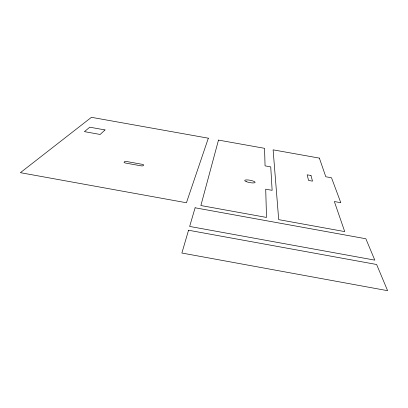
<?xml version="1.0" encoding="UTF-8"?>
<svg xmlns="http://www.w3.org/2000/svg" width="408" height="408" viewBox="0 0 408 408"><rect width="100%" height="100%" fill="white"/><g stroke="black" fill="none" stroke-linecap="round" stroke-linejoin="round"><path stroke-width="0.61" d="M218.489 140.092L200.869 205.535L266.511 217.428L265.715 189.174L272.136 190.327L270.739 166.887L265.057 165.867L264.557 148.323L218.489 140.092M188.542 230.239L181.876 253.031L387.6 290.685L376.63 264.496L188.542 230.239M195.106 207.794L189.654 226.435L374.804 260.136L365.849 238.751L195.106 207.794M208.33 138.195L186.43 202.756L20.4 172.676L91.438 117.315L208.33 138.195M143.458 165.046L143.029 165.699A2.152 0.484 8.9 0 1 140.632 165.765L125.863 163.108A2.152 0.484 8.6 0 1 124.088 162.292L124.588 161.644A2.142 0.479 8.7 0 1 127.01 161.588L141.647 164.23A2.142 0.479 8.9 0 1 143.458 165.046M105.029 129.928L100.159 134.456L84.425 131.641L89.775 127.199L105.029 129.928M319.367 158.11L273.11 149.848L278.7 219.637L344.719 231.596L334.346 201.537L340.802 202.7L331.51 177.781L325.798 176.756L319.367 158.11M310.983 175.496L307.153 174.808L308.56 180.438L312.502 181.147L310.983 175.496M246.218 181.611A5.299 1.178 10.6 0 0 254.954 182.631A5.299 1.178 10.6 0 0 248.61 180.03A5.299 1.178 10.6 0 0 246.218 181.611"/></g></svg>
